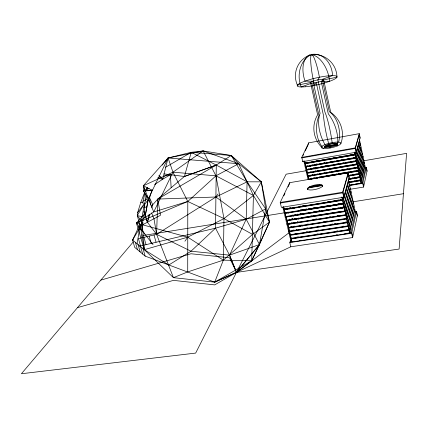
<?xml version="1.0" encoding="UTF-8"?>
<svg xmlns="http://www.w3.org/2000/svg" width="428" height="428" viewBox="0 0 428 428"><rect width="100%" height="100%" fill="white"/><g stroke="black" fill="none" stroke-linecap="round" stroke-linejoin="round"><path stroke-width="0.64" d="M140.191 225.369L138.8 226.813L132.584 240.022L144.322 249.69L173.447 277.66L187.721 271.908L187.79 201.465L172.96 172.19L168.07 157.98L191.23 152.315L203.15 150.924L231.264 155.492L261.315 181.83L269.474 222.1L259.496 244.565L251.712 260.775L236.443 272.395L214.669 284.893L173.458 280.372L77.505 307.625M145.204 200.122L145.231 193.499M140.748 226.348L132.584 240.022L134.702 247.363L145.156 256.105L214.701 282.159L236.481 272.213L229.531 255.158L215.535 228.172L216.279 165.048L231.264 155.492L238.674 163.71L261.315 181.83L265.681 208.891L269.474 222.1L251.712 260.775L214.701 282.159L173.447 277.66L156.584 234.341L153.989 218.735L151.533 212.876M187.721 271.908L223.346 260.149L251.712 260.775L253.419 195.468L238.674 163.71L203.15 150.924L168.07 157.98L143.305 185.763L143.385 191.059L148.414 198.613L168.07 157.98L238.674 163.71L215.947 175.817L187.79 201.465L136.42 223.127L144.322 249.69L168.76 265.018L191.006 251.215L215.535 228.172L246.202 219.248L265.681 208.891L247.084 181.825L231.264 155.492L191.23 152.315L165.588 167.246M265.681 208.891L259.496 244.565L229.531 255.158L191.006 251.215L156.584 234.341L157.772 199.074L184.393 176.486L216.279 165.048L247.084 181.825L261.315 181.83L253.419 195.468L223.972 218.58L187.758 237.171L144.322 249.69L140.042 224.368M141.882 225.786L144.177 214.385L144.573 203.37L146.948 195.714M141.93 237.813L142.085 234.565M142.31 230.013L142.968 222.48L142.016 224.138M140.791 202.396L144.573 203.37L142.08 216.75L141.117 229.585L137.286 215.557L137.623 212.625L140.791 202.396L144.541 192.675M137.03 243.687L139.801 228.006M148.361 198.48L144.921 217.649L148.398 198.576M142.674 202.877L144.835 192.75M153.031 244.639L136.42 223.127L153.727 211.972L143.305 185.763L152.352 190.337L145.242 190.851L143.305 185.763L172.96 172.19L203.15 150.924L215.947 175.817L223.972 218.58L223.346 260.149L214.701 282.159L236.443 272.395L290.821 246.785L352.597 237.567L357.407 215.402L356.535 211.357L355.219 211.566M350.479 189.23L363.559 187.073L367.09 170.826L366.347 167.3L365.047 167.519M149.083 214.61L147.414 222.234L156.584 234.341L215.905 196.998L247.084 181.825L246.202 219.248L229.531 255.158L236.443 272.395L195.676 353.079L21.4 373.746L133.279 241.906M352.597 237.567L351.656 233.271L356.535 211.357M363.559 187.073L362.773 183.355L366.347 167.3M291.281 238.562L291.853 241.932L349.767 233.201L349.853 232.837M349.387 185.324L361.211 183.104M350.163 229.622L354.839 209.249L355.47 212.149L350.837 232.688L350.163 229.622L290.334 238.706L291.051 241.708M361.483 180.311L364.913 165.385L365.442 167.91L362.051 182.965L361.483 180.311L348.884 182.414M350.029 229.007L354.716 208.666L354.084 205.761L349.355 225.931L350.029 229.007L349.045 229.157L348.959 229.52L290.992 238.326L290.419 234.951M356.61 180.573L361.371 179.781L364.806 164.876L364.271 162.346L363.474 162.48M348.697 182.146L360.531 179.921M349.767 233.201L349.093 230.136L349.473 228.499M361.146 183.371L360.644 180.45M349.216 225.315L353.961 205.183L353.33 202.267L348.542 222.234L349.216 225.315L348.231 225.47L348.146 225.829L290.13 234.71L289.558 231.334M360.692 176.587L364.169 161.838L363.634 159.302L360.125 173.923L360.692 176.587L348.665 178.856M361.371 179.781L360.804 177.122L364.271 162.346M348.959 229.52L348.371 226.086M360.467 180.183L359.964 177.262M348.408 221.618L353.202 201.69L352.57 198.769L347.729 218.531L348.408 221.618L347.424 221.774L347.338 222.127L289.269 231.088L288.691 227.707M357.862 173.752L360.012 173.388L363.527 158.793L362.992 156.252L362.19 156.391M348.627 175.56L359.172 173.533M348.146 225.829L347.557 222.389M359.788 176.989L359.285 174.068M347.595 217.911L352.447 198.185L351.811 195.264L346.915 214.819L347.595 217.911L345.289 218.269M359.333 170.184L362.885 155.744L362.35 153.197L358.766 167.509L359.333 170.184L355.871 170.772M360.012 173.388L359.445 170.719L362.992 156.252M287.825 224.074L288.402 227.455L346.52 218.414L346.61 218.066M308.117 176.17L308.609 179.054L358.487 170.328M347.338 222.127L346.659 219.034L347.06 217.408M359.108 173.789L358.605 170.863M154.599 184.618L162.758 179.177L168.07 157.98L162.196 165.176M286.958 220.431L287.536 223.817L345.706 214.696L345.792 214.353L346.782 214.198L351.688 194.676L351.051 191.744L350.125 191.899M356.497 167.343L358.648 166.974L362.243 152.689L361.703 150.137L360.906 150.276M307.395 173.014L307.887 175.897L357.808 167.118M346.52 218.414L345.926 214.968M358.429 170.579L357.856 167.904L358.236 166.406M346.782 214.198L346.097 211.095L351.051 191.744M358.648 166.974L358.081 164.293L361.703 150.137M345.963 210.474L350.923 191.161L350.291 188.224L345.278 207.361L345.963 210.474L344.973 210.63L344.882 210.972L286.664 220.169L286.086 216.782M357.969 163.753L361.596 149.629L361.061 147.071L357.396 161.067L357.969 163.753L354.496 164.352M306.673 169.846L307.165 172.735L357.123 163.903M345.706 214.696L345.112 211.25M357.744 167.369L357.236 164.438M345.145 206.74L350.163 187.635L349.526 184.693L344.46 203.621L345.145 206.74L342.844 207.104M355.122 160.907L357.284 160.532L360.954 146.558L360.413 144.001L359.611 144.14M285.214 213.123L285.792 216.514L344.064 207.238L344.155 206.895M305.945 166.679L306.443 169.574L356.438 160.677M344.882 210.972L344.203 207.858L344.631 206.243M357.059 164.149L356.551 161.217M344.321 202.995L349.398 184.104L348.761 181.151L343.636 199.871L344.321 202.995L343.331 203.156L343.24 203.493L284.914 212.85L284.342 209.453M356.594 157.301L360.306 143.487L359.766 140.919L356.021 154.604L356.594 157.301L355.684 157.691L305.715 166.401L305.223 163.507M357.284 160.532L356.711 157.841L360.413 144.001M344.064 207.238L343.379 204.119L343.812 202.519M356.369 160.923L355.866 157.986M283.454 206.724L284.042 209.174L342.416 199.737L343.502 199.245L348.633 180.562L348.376 179.38M348.488 155.364L355.909 154.064L359.659 140.405L359.386 139.121M343.759 197.238L349.211 177.465L348.189 172.73L289.67 182.676L280.212 202.449L281.389 207.366L343.759 197.238L342.657 192.204L348.189 172.73M356.166 152.229L360.146 137.779L359.279 133.664L308.716 142.85L301.772 157.376L302.746 161.629L356.166 152.229L355.24 147.89L359.279 133.664M304.501 161.094L304.987 163.218L355.063 154.214M343.24 203.493L342.646 200.031M355.684 157.691L355.176 154.749M163.854 173.891L184.393 176.486L191.23 152.315L216.279 165.058L157.772 199.074L151.33 206.328M348.317 173.324L342.796 192.835L280.361 203.065M359.392 134.183L355.358 148.43L301.895 157.905M149.859 214.209L147.414 222.234L143.92 211.657M151.763 207.933L152.732 204.75L149.591 197.87L152.138 189.727M295.823 238.364L296.294 237.133M291.853 241.932L287.637 223.282M296.278 230.596L296.748 229.376M316.586 178.519L317.062 177.299M290.821 246.785L289.815 242.585L290.826 240.022M290.992 238.326L291.136 237.963L290.189 238.102L289.472 235.095L349.355 225.931M297.123 222.87L297.604 221.667M297.497 222.844L297.979 221.634M290.334 238.706L290.815 237.497M314.377 175.41L314.858 174.207M290.13 234.71L290.275 234.351L289.328 234.496L288.611 231.478L289.114 230.259M296.24 219.564L296.738 218.334M314.018 175.501L314.505 174.303M315.468 171.906L315.95 170.713M289.269 231.088L289.414 230.729L288.467 230.874L287.744 227.857L347.729 218.531M311.969 175.769L312.477 174.533M314.757 168.974L315.265 167.739M310.824 179.369L311.327 178.134M313.606 172.57L314.115 171.334M291.966 219.842L292.474 218.633M293.48 216.21L293.983 215M308.839 179.321L308.727 179.578L317.908 178.021M310.113 176.261L310.621 175.036M313.168 168.91L313.681 167.685M288.402 227.455L288.547 227.102L287.6 227.252L286.878 224.224L287.386 223.025M291.575 219.853L292.078 218.644M308.609 179.054L308.716 178.797L307.903 178.936L307.299 176.309L358.766 167.509M310.942 169.504L311.456 168.29M287.536 223.817L287.68 223.464L286.733 223.614L286.006 220.581L346.097 211.095M294.031 208.516L294.539 207.318M307.887 175.897L307.994 175.646L307.181 175.785L306.576 173.153L358.081 164.293M312.108 165.962L312.622 164.753M286.664 220.169L286.814 219.821L285.861 219.971L285.134 216.932L285.669 215.723M291.564 208.832L292.089 207.612M309.861 166.497L310.38 165.299M311.413 162.907L311.932 161.709M310.236 166.417L310.755 165.213M285.792 216.514L285.941 216.172L284.989 216.322L284.262 213.272L344.46 203.621M306.443 169.574L306.55 169.322L305.731 169.461L305.127 166.824L305.656 165.647M289.537 208.912L290.072 207.698M284.914 212.85L285.069 212.507L284.117 212.663L283.384 209.608L283.93 208.42M305.715 166.401L305.827 166.15L305.009 166.294L304.399 163.646L356.021 154.604M284.042 209.174L284.192 208.843M302.746 161.629L302.976 161.142M283.817 195.815L284.957 193.419M288.087 186.854L289.531 183.831M303.003 155.578L303.559 154.412M305.234 150.902L308.342 144.38M308.625 143.787L308.716 142.85M147.243 187.48L145.242 190.851L143.385 191.059L152.352 190.337M144.322 249.69L142.963 231.783L141.727 221.479L137.286 215.557L144.573 203.37L137.623 212.625M132.584 240.022L133.295 238.936M139.351 229.702L140.78 227.53M141.845 225.904L142.561 224.818L160.473 215.289L157.772 199.074L215.905 196.998L246.202 219.248L259.496 244.565L236.443 272.395L399.105 249.059L406.6 153.368L363.811 160.762M184.923 241.215L187.758 237.171L223.346 260.149L252.547 234.405L269.474 222.1L253.419 195.468L215.947 175.817L172.96 172.19L153.727 211.972L187.79 201.465L223.972 218.58L252.547 234.405M215.905 196.998L218.061 193.916M144.493 204.664L149.591 197.87L150.501 205.028M147.714 187.881L145.242 190.851L149.099 188.277M259.496 244.565L236.481 272.213L229.483 257.731L191 253.761L100.842 280.126M144.177 214.385L136.42 223.127L187.758 237.171M289.119 232.709L236.443 272.395L286.129 174.191L306.539 170.66M157.814 178.299L162.758 179.177L170.398 174.72L171.136 187.737M140.411 225.957L138.8 226.813L144.841 234.03M142.995 201.256L149.591 197.87M184.393 176.486L216.279 165.058M139.239 246.261L215.535 228.172M156.584 234.341L138.442 238.637L140.534 245.95M157.841 177.55L160.982 176.839M163.491 176.277L170.398 174.72M325.36 146.36L328.651 145.771M329.961 145.536L331.277 145.301M332.593 145.06L335.884 144.471M324.429 146.729L337.419 144.397M324.815 146.986L337.312 144.744M324.542 147.237L336.884 145.022M301.772 157.376L355.24 147.89M310.359 162.052L304.281 163.116L303.794 160.998M311.675 161.821L312.986 161.591M314.302 161.361L320.219 160.323M321.535 160.093L327.452 159.056M328.763 158.825L337.312 157.322M338.628 157.092L344.545 156.054M345.856 155.824L347.172 155.594M316.34 161.051L317.656 160.821M323.557 159.783L324.868 159.553M326.184 159.323L327.495 159.093M330.774 158.521L332.085 158.29M333.396 158.06L334.712 157.83M340.613 156.792L341.924 156.562M350.452 155.07L351.768 154.84M315.591 161.393L353.014 154.834M305.111 163.747L355.112 154.995M306.48 166.037L307.796 165.807M311.081 165.235L312.397 165.005M313.708 164.775L315.024 164.55M316.335 164.32L317.651 164.09M320.936 163.517L322.247 163.287M323.563 163.057L324.873 162.827M326.19 162.603L327.506 162.373M330.785 161.8L332.101 161.57M333.417 161.34L334.728 161.11M338.013 160.537L339.329 160.313M340.64 160.083L341.956 159.853M343.267 159.623L344.583 159.393M347.868 158.82L349.178 158.59M350.495 158.365L351.811 158.135M353.121 157.905L354.438 157.675M316.265 164.395L317.581 164.17M318.892 163.94L324.793 162.913M326.109 162.683L327.42 162.453M328.731 162.223L334.637 161.196M335.948 160.965L337.259 160.735M338.575 160.511L344.476 159.478M345.792 159.248L354.32 157.766M305.127 166.824L356.711 157.841M305.838 166.925L355.796 158.232M324.809 166.032L326.12 165.802M307.866 169.092L309.177 168.867M310.487 168.637L311.803 168.413M313.114 168.183L316.399 167.616M317.71 167.385L319.02 167.161M320.337 166.931L321.647 166.706M322.958 166.476L328.87 165.454M330.181 165.224L331.491 164.999M332.807 164.769L334.118 164.545M335.434 164.315L338.714 163.747M340.025 163.523L341.341 163.293M342.651 163.068L343.968 162.838M345.278 162.613L348.558 162.041M349.874 161.816L351.185 161.586M352.501 161.361L353.812 161.131M357.396 161.067L305.854 169.991L306.459 172.628L308.588 172.259M306.56 170.098L356.487 161.463M309.899 172.035L311.21 171.81M314.489 171.243L315.8 171.018M317.111 170.793L318.427 170.563M319.737 170.339L321.048 170.114M322.359 169.889L325.638 169.322M326.949 169.097L328.265 168.873M329.576 168.643L330.887 168.418M332.198 168.193L338.104 167.177M339.415 166.952L340.725 166.722M342.036 166.497L350.564 165.031M351.875 164.801L353.186 164.577M307.288 173.265L357.171 164.684M308.652 175.534L309.963 175.309M311.274 175.084L312.584 174.859M313.895 174.635L315.206 174.41M316.517 174.185L317.827 173.961M319.138 173.736L322.418 173.174M323.729 172.949L325.039 172.725M326.35 172.5L327.661 172.275M328.971 172.051L330.282 171.831M331.593 171.607L332.904 171.382M334.215 171.157L337.489 170.595M338.799 170.371L340.11 170.146M341.421 169.921L342.732 169.697M344.042 169.472L345.353 169.247M346.664 169.023L347.975 168.798M353.876 167.792L355.187 167.567M308.01 176.427L357.856 167.904M365.18 167.953L366.24 167.771L366.983 171.307M310.68 178.46L311.991 178.235M313.301 178.016L314.612 177.791M320.508 176.791L321.813 176.566M323.124 176.341L324.435 176.122M325.745 175.897L327.056 175.678M328.367 175.453L334.257 174.447M335.568 174.228L336.879 174.003M338.19 173.779L339.5 173.559M340.806 173.335L349.323 171.885M350.628 171.665L351.939 171.441M353.25 171.221L354.561 170.997M308.021 179.46L359.445 170.719M319.218 177.797L320.529 177.572M321.84 177.353L358.541 171.114M350.008 175.079L351.318 174.859M352.629 174.64L353.935 174.415M355.245 174.196L356.556 173.977M348.815 175.833L360.125 173.923M348.745 176.09L359.22 174.324M349.387 178.487L350.698 178.267M352.003 178.048L353.314 177.829M354.619 177.609L355.93 177.39M357.236 177.171L358.546 176.951M348.852 179.129L360.804 177.122M350.147 179.07L358.664 177.641M348.777 179.391L359.905 177.524M313.189 186.217L314.494 186.003M315.8 185.784L317.105 185.565M318.411 185.345L319.716 185.126M309.808 187.063L321.567 185.094M308.754 187.566L322.461 185.276M308.636 187.86L322.354 185.57M348.772 181.884L350.077 181.665M351.383 181.451L352.688 181.231M353.999 181.012L355.304 180.793M348.815 182.676L360.585 180.718M350.109 184.95L351.779 184.671M352.72 184.516L354.395 184.238M355.331 184.083L357.011 183.805M357.942 183.649L362.89 182.826L363.677 186.538M349.681 185.527L362.773 183.355M280.212 202.449L342.657 192.204M285.503 208.629L283.24 208.992L282.801 207.157M286.814 208.415L288.124 208.206M289.435 207.992L290.746 207.778M299.921 206.296L301.232 206.082M302.543 205.873L303.853 205.659M334.648 200.679L335.959 200.465M337.269 200.256L338.58 200.042M339.891 199.833L341.202 199.619M302.922 205.9L304.238 205.686M327.26 201.963L328.576 201.749M329.892 201.54L331.202 201.326M332.519 201.112L333.835 200.898M335.151 200.689L336.467 200.475M337.783 200.261L339.099 200.047M298.846 206.852L340.982 200.036M283.384 209.608L343.636 199.871M284.187 209.79L342.555 200.363M300.124 210.095L301.435 209.881M302.746 209.672L304.051 209.463M305.362 209.249L306.673 209.041M313.221 207.992L314.526 207.778M315.837 207.569L317.148 207.361M337.441 204.103L338.751 203.894M340.062 203.68L341.367 203.471M300.306 210.175L301.622 209.966M302.938 209.757L304.255 209.543M305.571 209.335L306.887 209.121M308.203 208.912L309.519 208.698M310.835 208.489L318.068 207.329M319.384 207.115L331.224 205.215M332.54 205.001L333.856 204.793M335.172 204.579L336.488 204.37M337.804 204.161L341.753 203.525M143.3 235.459L284.802 212.748M299.958 210.319L301.28 210.105M302.596 209.891L303.917 209.683M305.234 209.469L306.55 209.26M315.778 207.778L317.1 207.564M326.987 205.98L328.303 205.766M329.619 205.558L330.94 205.344M337.531 204.29L338.848 204.076M340.164 203.867L341.485 203.653M352.688 201.856L403.438 193.713M300.568 210.432L341.967 203.792M300.44 210.747L341.881 204.108M285.064 213.46L343.379 204.119M291.826 215.231L293.137 215.022M294.443 214.813L295.753 214.61M297.059 214.401L298.37 214.193M299.675 213.984L300.986 213.775M316.03 211.379L317.335 211.17M318.646 210.961L319.951 210.753M326.494 209.709L327.805 209.501M300.055 214.064L301.365 213.856M302.682 213.647L303.992 213.438M305.303 213.23L306.619 213.021M307.93 212.812L309.246 212.604M313.184 211.972L314.5 211.764M315.81 211.555L317.121 211.346M318.437 211.138L319.748 210.929M321.722 210.613L323.033 210.405M324.344 210.196L325.66 209.988M326.971 209.779L328.287 209.57M329.597 209.362L330.914 209.148M332.224 208.939L333.54 208.73M334.851 208.522L336.162 208.313M337.478 208.104L338.789 207.896M299.926 214.385L342.646 207.585M285.134 216.932L345.278 207.361M285.936 217.124L344.203 207.858M291.388 219.099L292.693 218.895M294.004 218.687L295.309 218.478M307.727 216.514L309.032 216.311M310.337 216.103L311.648 215.899M326.676 213.519L327.982 213.315M301.382 217.697L320.428 214.685M321.738 214.482L339.468 211.678M340.784 211.469L342.095 211.261M286.808 220.778L345.022 211.593M355.074 212.208L356.39 211.999L357.268 216.049M290.981 222.951L292.303 222.742M293.624 222.533L294.945 222.33M312.777 219.532L314.093 219.323M315.415 219.115L316.736 218.911M329.282 216.943L330.603 216.734M337.205 215.696L338.527 215.493M286.878 224.224L346.915 214.819M287.68 224.422L345.84 215.316M290.526 226.792L291.848 226.589M293.169 226.385L294.485 226.177M307.02 224.229L308.342 224.021M323.515 221.661L324.836 221.453M326.157 221.249L327.474 221.046M288.547 228.06L346.659 219.034M292.709 230.221L294.031 230.018M306.555 228.081L307.871 227.878M317.758 226.353L319.079 226.15M323.033 225.54L324.349 225.337M331.604 224.213L332.92 224.01M334.236 223.807L335.557 223.603M345.444 222.079L346.76 221.875M288.611 231.478L348.542 222.234M289.414 231.692L347.472 222.742M294.887 233.645L296.203 233.442M306.084 231.928L307.4 231.725M317.282 230.211L318.598 230.007M342.309 226.375L343.625 226.177M290.275 235.314L348.285 226.444M297.059 237.059L298.375 236.861M316.8 234.057L318.116 233.859M336.542 231.056L337.858 230.858M291.136 238.926L349.093 230.136M290.104 241.847L292.078 241.553M299.231 240.472L300.547 240.274M336.044 234.919L337.376 234.721M344.594 233.629L345.91 233.431M347.878 233.137L351.816 232.543L352.758 236.828M289.815 242.585L351.656 233.271M143.797 207.232L146.959 207.12M137.286 215.557L142.08 216.75M158.841 175.582L162.758 179.177M143.958 211.641L147.414 222.234L147.382 220.901M135.355 242.307L137.479 249.685M143.011 248.615L145.156 256.105M140.571 246.603L142.711 254.061M138.019 244.5L140.149 251.921M143.958 237.331L146.034 244.618M149.142 236.106L151.196 243.361M154.005 234.951L156.043 242.189M289.542 222.983L289.847 224.267M283.753 207.002L285.647 214.936M285.952 216.22L287.391 222.25M287.06 208.04L287.365 209.34M287.985 211.935L288.29 213.235M289.681 219.077L289.986 220.377M297.53 214.043L297.835 215.338M298.444 217.932L298.749 219.227M300.114 225.058L300.419 226.353M289.67 182.676L289.81 183.254M300.226 213.561L300.526 214.856M301.13 217.435L301.435 218.729M301.906 224.78L302.211 226.075M307.481 188.491L307.62 189.096M307.406 162.233L307.705 163.533M304.645 160.982L308.898 179.589M309.701 186.785L309.936 187.828M313.505 161.308L313.799 162.603M314.965 167.771L315.259 169.06M322.584 185.966A7.784 2.226 -12.6 0 1 310.487 190.005A7.784 2.226 -12.6 0 1 312.007 185.779A7.784 2.226 -12.6 0 1 322.584 185.966L322.723 186.576A7.779 2.231 -12.6 0 0 315.11 185.586A7.779 2.231 -12.6 0 0 307.62 189.69M316.388 163.828L316.677 165.117M317.838 170.269L318.127 171.558M319.288 176.711L319.577 177.995M324.633 146.44L324.75 146.965M342.978 192.183L343.941 196.58M343.09 197.367L343.502 199.245M341.961 196.901L349.944 233.239M341.865 197.233L342.416 199.737M342.143 207.05L342.427 208.34M337.628 144.108A6.682 1.626 -12.4 0 1 327.318 147.425A6.682 1.626 -12.4 0 1 328.431 144.327A6.682 1.626 -12.4 0 1 337.628 144.108L337.74 144.632A6.677 1.632 -12.4 0 0 331.074 144.177A6.677 1.632 -12.4 0 0 324.782 147.393M348.157 173.891L349.05 178.043M355.491 147.96L356.294 151.753M355.449 151.903L355.909 154.064M354.603 152.052L361.302 183.548M354.534 152.288L354.994 154.454M359.269 134.601L360.028 138.207M340.891 143.519A10.021 2.44 -12.4 0 1 325.457 148.505A10.021 2.44 -12.4 0 1 327.062 143.872A10.021 2.44 -12.4 0 1 340.891 143.519A27.954 26.814 21.5 0 0 330.716 112.307L323.664 79.886A6.811 1.161 -12.9 0 0 314.42 80.721A6.811 1.161 -12.9 0 0 313.109 83.059A6.811 1.161 -12.9 0 0 323.664 79.886L336.964 77.217A22.951 22.556 26.9 0 0 313.489 54.415A2.29 0.321 -13.1 0 0 310.412 54.773A2.29 0.321 -13.1 0 0 309.931 55.453A2.29 0.321 -13.1 0 0 313.489 54.415M321.401 147.023A28.296 27.199 13.2 0 1 317.624 114.8L310.477 82.534L297.396 85.161A22.984 22.609 24.1 0 1 309.064 55.34M325.018 144.616A28.414 16.564 67.9 0 1 320.08 113.318L312.991 81.192L305.02 81.138A23.069 13.439 71 0 1 309.915 54.928M332.139 142.61A28.467 4.489 79.8 0 0 324.895 111.986L317.854 79.865L319.422 77.222A23.112 3.627 79.2 0 0 311.563 54.49M338.698 142.149A28.269 22.566 -83.8 0 0 329.293 111.564L322.268 79.324L332.583 75.579A23.128 18.468 -88.4 0 0 313.039 54.276M337.339 145.948A27.638 15.67 68.3 0 0 328.281 113.794L321.177 81.24L329.587 81.293A22.973 13.327 71 0 0 312.643 54.827M330.074 147.997A27.617 4.221 79.7 0 1 323.402 115.148L316.244 82.583L314.585 85.386A23.005 3.595 79.2 0 1 310.99 55.271M323.456 148.436A27.852 21.871 -84.4 0 1 318.983 115.56L311.803 83.118L301.184 86.975A23.075 18.377 -88.4 0 1 309.508 55.485M305.496 86.766A20.437 3.483 -12.9 0 0 336.964 77.217A20.437 3.483 -12.9 0 0 308.925 79.854A20.437 3.483 -12.9 0 0 305.496 86.766"/></g></svg>
